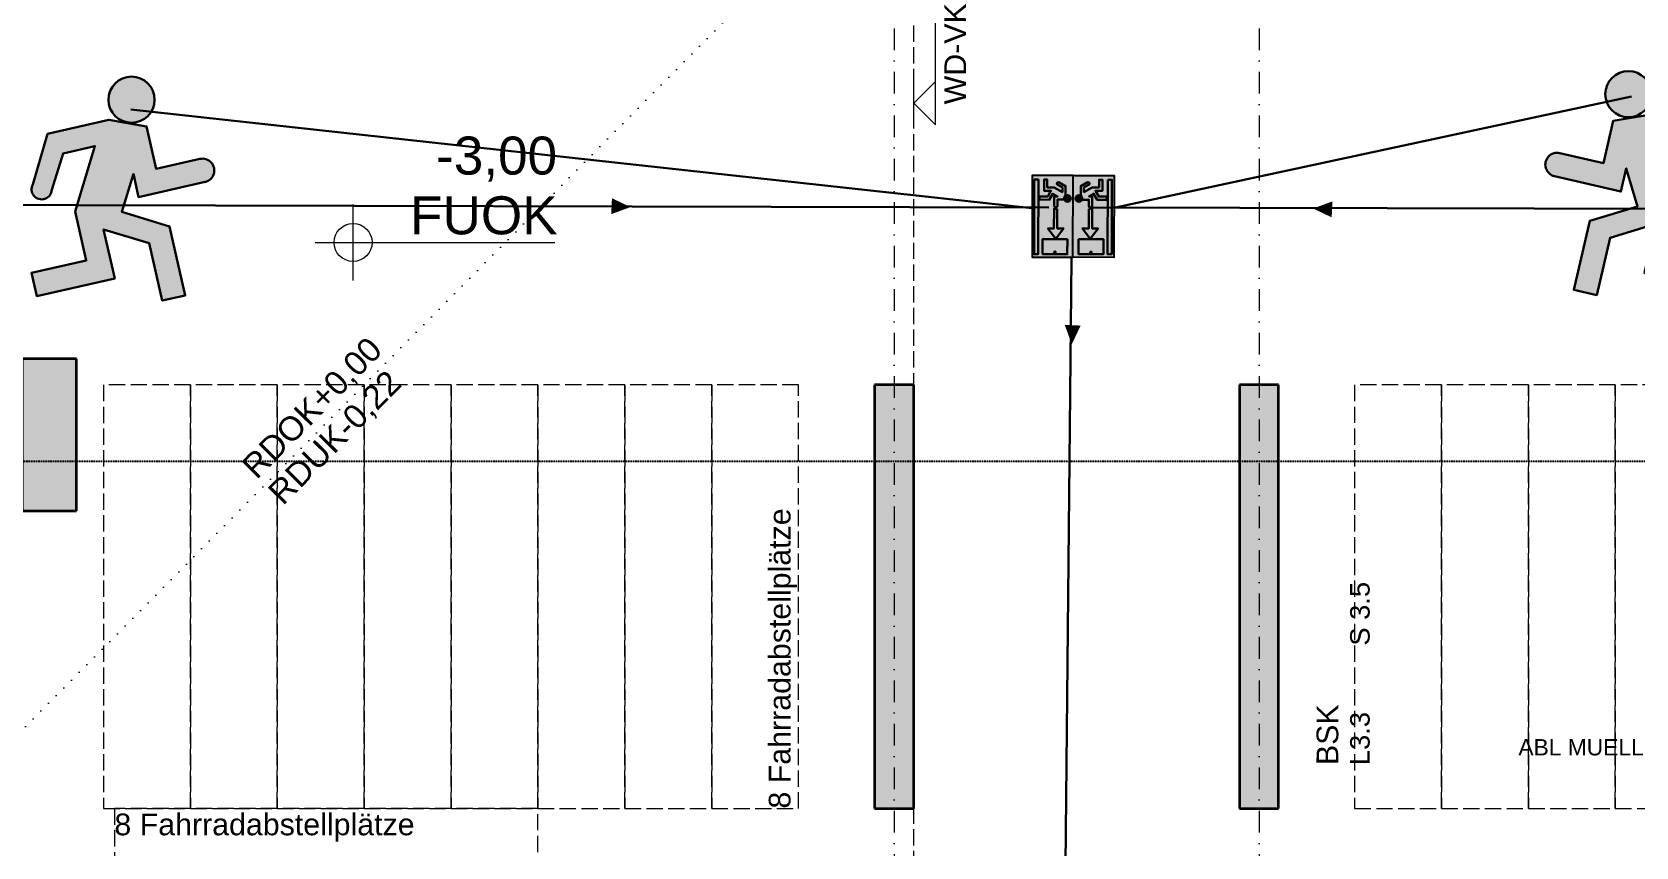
# Model space of a CAD drawing. Header units: millimetres. Extents: x 32522367 to 32638135, y 41424826 to 41540167.
# Drawn here: x 32613840 to 32621224, y 41459936 to 41463687 of the extents above; entities that cross this region are included whole.
import ezdxf
from ezdxf.enums import TextEntityAlignment as Align

# ---------------------------------------------------------------- set-up
doc = ezdxf.new("R2010")
doc.units = ezdxf.units.MM
for name, pattern in [('Punktlinie weit', [0.05, 0, -0.05]), ('Raster', [0.2, 0.1, -0.05, 0, -0.05]), ('Strichlinie eng', [0.1, 0.075, -0.025]), ('Strichlinie weit', [0.2, 0.15, -0.05])]:
    doc.linetypes.add(name, pattern=pattern)
for name, color, linetype in [('000 Achsraster Haupt', 251, 'Continuous'), ('120 Wand Innen tragend', 251, 'Continuous'), ('215 DVK darüber', 251, 'Continuous'), ('240 Unterdaemmung', 251, 'Continuous'), ('571 Fahrrad Stellplaetze', 251, 'Continuous'), ('811 Raum 2.Erschließung_ Nebenräume_Allg.räume_Technik', 251, 'Continuous'), ('951 Polierplan Hoehenkote', 251, 'Continuous'), ('955 Polierplan Beschriftung', 251, 'Continuous')]:
    doc.layers.add(name, color=color, linetype=linetype)
for name, color, linetype, lineweight in [('000 Achsraster Haupt_Stift_Nr__1', 251, 'Continuous', 13), ('120 Wand Innen tragend_Stift_Nr__24', 251, 'Continuous', 13), ('120 Wand Innen tragend_Stift_Nr__8', 251, 'Continuous', 35), ('215 DVK darüber_Stift_Nr__17', 251, 'Continuous', 18), ('240 Unterdaemmung_Stift_Nr__6', 251, 'Continuous', 13), ('571 Fahrrad Stellplaetze_Stift_Nr__1', 251, 'Continuous', 13), ('681 Fluchtlinien_Stift_Nr__10', 251, 'Continuous', 25), ('720 Haustechnik Installation_Stift_Nr__1', 251, 'Continuous', 13), ('915 Allgemein Beschriftung 1_Stift_Nr__1', 251, 'Continuous', 13), ('951 Polierplan Hoehenkote_Stift_Nr__1', 251, 'Continuous', 13), ('951 Polierplan Hoehenkote_Stift_Nr__109', 251, 'Continuous', 13), ('955 Polierplan Beschriftung_Stift_Nr__1', 251, 'Continuous', 13), ('956 Durchbruch Beschriftung_Stift_Nr__61', 251, 'Continuous', 25), ('970 Brandschutz Beschriftung.Texte_ Bemaßung_ Symbole_ Fluchtwege_Stift_Nr__101', 251, 'Continuous', 50)]:
    doc.layers.add(name, color=color, linetype=linetype, lineweight=lineweight)
doc.layers.add('E2_LEHR_MENSCH_NATIVE', color=112, linetype='Continuous', lineweight=35, true_color=0x20dd55)
doc.layers.add('E2_LEHR_WEG_B_INTERPRETATION', color=112, linetype='Continuous', lineweight=80, true_color=0x20dd55)
doc.layers.add('E_NACHRTECH', color=3, linetype='Continuous', true_color=0x00fa00)
doc.styles.add('ERSTELLTER_STIL_1', font='arial.ttf')

# ---------------------------------------------------------------- blocks, each defined once
blk = doc.blocks.new('Decke_41', base_point=(65.7298, -3.8396))
at = {"layer": '240 Unterdaemmung_Stift_Nr__6', "color": 7, "linetype": 'Strichlinie eng', "lineweight": 13, "flags": 128}
blk.add_lwpolyline([(73.2908, -6.0591), (75.9582, 3.0274), (75.7183, 3.0978), (75.662, 2.9059), (74.7025, 3.1876), (74.7588, 3.3795), (68.3972, 5.247), (65.7298, -3.8396), (72.0434, -5.693), (72.2353, -5.7493)], dxfattribs=at)
blk = doc.blocks.new('Wand_370', base_point=(74.8456, -0.7626))
at = {"layer": '120 Wand Innen tragend_Stift_Nr__24', "linetype": 'Continuous', "lineweight": 13}
blk.add_hatch(color=92, dxfattribs=at).paths.add_polyline_path([(74.6729, -0.7119), (74.1236, -2.583), (74.2963, -2.6337), (74.8456, -0.7626)])
at = {"layer": '120 Wand Innen tragend_Stift_Nr__8', "color": 7, "linetype": 'Continuous', "lineweight": 35, "flags": 128}
for points in [[(74.6729, -0.7119), (74.1236, -2.583)], [(74.8456, -0.7626), (74.6729, -0.7119)], [(74.2963, -2.6337), (74.8456, -0.7626)], [(74.1236, -2.583), (74.2963, -2.6337)]]:
    blk.add_lwpolyline(points, dxfattribs=at)
blk = doc.blocks.new('Wand_372', base_point=(76.4576, -1.2359))
at = {"layer": '120 Wand Innen tragend_Stift_Nr__24', "linetype": 'Continuous', "lineweight": 13}
blk.add_hatch(color=92, dxfattribs=at).paths.add_polyline_path([(76.2849, -1.1852), (75.7356, -3.0562), (75.9083, -3.1069), (76.4576, -1.2359)])
at = {"layer": '120 Wand Innen tragend_Stift_Nr__8', "color": 7, "linetype": 'Continuous', "lineweight": 35, "flags": 128}
for points in [[(76.2849, -1.1852), (75.7356, -3.0562)], [(75.9083, -3.1069), (76.4576, -1.2359)], [(76.4576, -1.2359), (76.2849, -1.1852)], [(75.7356, -3.0562), (75.9083, -3.1069)]]:
    blk.add_lwpolyline(points, dxfattribs=at)
blk = doc.blocks.new('Wand_525', base_point=(70.9833, -0.2333))
at = {"layer": '120 Wand Innen tragend_Stift_Nr__24', "linetype": 'Continuous', "lineweight": 13}
blk.add_hatch(color=92, dxfattribs=at).paths.add_polyline_path([(70.9833, -0.2333), (71.1805, 0.4383), (70.9406, 0.5088), (70.7434, -0.1629)])
at = {"layer": '120 Wand Innen tragend_Stift_Nr__8', "color": 7, "linetype": 'Continuous', "lineweight": 35, "flags": 128}
for points in [[(70.9406, 0.5088), (70.7434, -0.1629)], [(71.1805, 0.4383), (70.9406, 0.5088)], [(70.9833, -0.2333), (71.1805, 0.4383)], [(70.7434, -0.1629), (70.9833, -0.2333)]]:
    blk.add_lwpolyline(points, dxfattribs=at)
blk = doc.blocks.new('Fahrradstellplatz 50x200')
at = {"layer": '571 Fahrrad Stellplaetze_Stift_Nr__1', "color": 7, "linetype": 'Strichlinie eng', "lineweight": 13}
for p, q in [((0, 1.95), (0, 0)), ((0.4, 1.95), (0, 1.95)), ((0.4, 0), (0.4, 1.95)), ((0, 0), (0.4, 0))]:
    blk.add_line(p, q, dxfattribs=at)
blk = doc.blocks.new('Höhenbemaßung_158', base_point=(72.5538, 0.5939))
at = {"layer": '951 Polierplan Hoehenkote_Stift_Nr__1', "color": 7, "linetype": 'Continuous', "lineweight": 13}
for p, q in [((72.5045, 0.426), (72.6031, 0.7618)), ((72.3859, 0.6432), (73.4454, 0.3322))]:
    blk.add_line(p, q, dxfattribs=at)
blk.add_circle((72.5538, 0.5939), 0.0875, dxfattribs=at)
at = {"layer": '951 Polierplan Hoehenkote_Stift_Nr__109', "color": 7, "lineweight": 13, "char_height": 0.175, "attachment_point": 7, "rotation": 343.64, "style": 'ERSTELLTER_STIL_1'}
for s, insert in [('\\A1;{\\pql;\\fArial|b0|i0|c0|p0;\\W1.000000;-3,00}', (72.9994, 0.7549)), ('\\A1;{\\pql;\\fArial|b0|i0|c0|p0;\\W1.000000;FUOK}', (72.8156, 0.5535))]:
    blk.add_mtext(s, dxfattribs=dict(at, insert=insert))
blk = doc.blocks.new('Höhenbemaßung_198', base_point=(75.2109, 0.4819))
at = {"layer": '215 DVK darüber_Stift_Nr__17', "color": 190, "linetype": 'Continuous', "lineweight": 18, "true_color": 0x9900ff}
for p, q in [((75.3351, 0.5496), (75.4641, 0.9881)), ((75.1827, 0.3859), (75.2391, 0.5778)), ((75.3351, 0.5496), (75.2109, 0.4819)), ((75.2786, 0.3577), (75.3351, 0.5496)), ((75.2109, 0.4819), (75.2786, 0.3577))]:
    blk.add_line(p, q, dxfattribs=at)
at = {"layer": '215 DVK darüber_Stift_Nr__17', "color": 190, "lineweight": 18, "true_color": 0x9900ff, "insert": (75.4408, 0.4089), "char_height": 0.1, "attachment_point": 7, "rotation": 73.60614, "style": 'ERSTELLTER_STIL_1'}
blk.add_mtext('\\A1;{\\pql;\\fArial|b0|i0|c0|p0;\\W1.000000;WD-VK}', dxfattribs=at)
blk = doc.blocks.new('Etikett_328', base_point=(74.9906, -6.2331))
at = {"layer": '955 Polierplan Beschriftung_Stift_Nr__1', "color": 7, "linetype": 'Punktlinie weit', "lineweight": 13}
blk.add_line((65.3913, -3.9278), (77.6547, 2.8421), dxfattribs=at)
at = {"layer": '955 Polierplan Beschriftung_Stift_Nr__1', "color": 7, "lineweight": 13, "insert": (71.8415, -0.372), "char_height": 0.11, "attachment_point": 4, "rotation": 28.90037, "line_spacing_factor": 0.929581, "style": 'ERSTELLTER_STIL_1'}
blk.add_mtext('\\A1;{\\pql;\\fArial|b0|i0|c0|p0;\\W1.000000;RDOK\\fArial|b0|i0|c0|p0;\\W1.000000;+\\fArial|b0|i0|c0|p0;\\W1.000000;0,00\\fArial|b0|i0|c0|p0;\\W1.000000;\\A1{\\H.66x;\\S^  ;}\\fArial|b0|i0|c0|p0;\\W1.000000;\\fArial|b0|i0|c0|p0;\\W1.000000;\\P\\pql;\\fArial|b0|i0|c0|p0;\\W1.000000;RDUK\\fArial|b0|i0|c0|p0;\\W1.000000;\\fArial|b0|i0|c0|p0;\\W1.000000;-0,22\\fArial|b0|i0|c0|p0;\\W1.000000;\\A1{\\H.66x;\\S^  ;}\\fArial|b0|i0|c0|p0;\\W1.000000;\\fArial|b0|i0|c0|p0;\\W1.000000;}', dxfattribs=at)
blk = doc.blocks.new('Standard-Rastermarker_19')
at = {"layer": '000 Achsraster Haupt_Stift_Nr__1', "color": 7, "linetype": 'Raster', "lineweight": 13}
blk.add_line((1, 0), (50.0835, 0), dxfattribs=at)
at = {"layer": '000 Achsraster Haupt_Stift_Nr__1', "color": 7, "lineweight": 13, "style": 'ERSTELLTER_STIL_1'}
for tag, p in [('AC_MarkerText_1_0', (-0.3593, -0.0343)), ('AC_MarkerText_1_1', (51.2242, -0.0343))]:
    blk.add_attdef(tag, text='', height=0.15, rotation=90.00001, dxfattribs=at).set_placement(p, align=Align.TOP_CENTER)
blk = doc.blocks.new('9809550')
at = {"color": 18, "lineweight": 30, "true_color": 0x000000}
for points in [[(423921.7, 99168.8), (423956.8, 99168.8), (423956.8, 99202.9), (423984.5, 99214.5), (424033.7, 99214.5), (424053.8, 99178.3)], [(424040.2, 99170.9), (424025.2, 99196.7), (423999.7, 99196.8), (424026.2, 99150.3), (424026.2, 99110.9), (424070.2, 99110.9), (424070.2, 99092.3), (424007.5, 99092.3), (424007.5, 99131.7), (423975, 99113.1), (423975, 99067), (423956.5, 99067), (423956.5, 99122.4), (423990.5, 99141.9), (423975.1, 99168.8), (423975.1, 99150.2), (423921.7, 99150.3)]]:
    blk.add_lwpolyline(points, dxfattribs=at)
blk.add_circle((423963.6, 99225.9), 18.1, dxfattribs=at)
for centre, radius, start, end in [((423921.7, 99159.5), 9.27, 89.9849, 270.0151), ((424047.8, 99173.1), 7.96, 195.72991, 41.40047)]:
    blk.add_arc(centre, radius, start, end, dxfattribs=at)
blk = doc.blocks.new('RIVO_ARR_bothsided')
at = {"true_color": 0x56c81e}
h = blk.add_hatch(color=72, dxfattribs=at)
h.paths.add_polyline_path([(2486.81, 1596), (2486.81, 1587.17), (2504.48, 1587.17), (2504.48, 1596)])
h.paths.add_polyline_path([(2487.47, 1594.65), (2487.47, 1595.56), (2503.57, 1595.56), (2503.57, 1594.65)], flags=16)
h.paths.add_polyline_path([(2493.04, 1592.57), (2493.04, 1591.28), (2497.28, 1591.28), (2497.27, 1590.57), (2493.05, 1590.57), (2493.05, 1589.19), (2490.78, 1590.89)], flags=16)
h.paths.add_polyline_path([(2490.72, 1593.74), (2490.72, 1588.39), (2487.47, 1588.39), (2487.47, 1593.74)], flags=16)
h.paths.add_polyline_path([(2487.65, 1591.06, -1), (2488.03, 1591.06, -1)], flags=0)
h.paths.add_polyline_path([(2500.35, 1591.25), (2500.53, 1591.57), (2499.24, 1592.31), (2499.24, 1594.42), (2499.94, 1594.42), (2499.94, 1592.66), (2501.18, 1591.95), (2501.18, 1593.45), (2503.57, 1593.45), (2503.57, 1592.75), (2501.89, 1592.75), (2501.89, 1591.24), (2500.88, 1589.47), (2501.85, 1589.48), (2502.43, 1590.46, -1.008523), (2503.01, 1590.29), (2502.18, 1588.8), (2500.3, 1588.8), (2499.77, 1589, -0.302406), (2500.2, 1588.36, -1), (2498.82, 1588.36, -0.535619), (2499.77, 1589), (2499.25, 1589.24), (2499.25, 1590.54), (2497.91, 1590.54, -0.998804), (2497.91, 1591.24)], flags=16)
at = {"true_color": 0xffffff}
for points in [[(2503.57, 1594.65), (2503.57, 1595.56), (2487.47, 1595.56), (2487.47, 1594.65)], [(2490.72, 1593.74), (2487.47, 1593.74), (2487.47, 1588.39), (2490.72, 1588.39)], [(2499.95, 1590.54), (2499.95, 1591.25), (2497.91, 1591.24, 0.998804), (2497.91, 1590.54), (2499.25, 1590.54), (2499.25, 1589.24), (2500.3, 1588.8), (2502.18, 1588.8), (2503.01, 1590.29, 1.008523), (2502.43, 1590.46), (2501.85, 1589.48), (2500.88, 1589.47), (2501.89, 1591.24), (2501.89, 1592.75), (2503.57, 1592.75), (2503.57, 1593.45), (2501.18, 1593.45), (2501.18, 1591.95), (2499.94, 1592.66), (2499.94, 1594.42), (2499.24, 1594.42), (2499.24, 1592.31), (2500.53, 1591.57)], [(2487.65, 1591.06, 1), (2488.03, 1591.06, 1)], [(2493.04, 1591.28), (2493.04, 1592.57), (2490.78, 1590.89), (2493.05, 1589.19), (2493.05, 1590.57), (2497.27, 1590.57), (2497.28, 1591.28)], [(2487.47, 1580.6), (2490.72, 1580.6), (2490.72, 1585.95), (2487.47, 1585.95)], [(2500.2, 1588.36, 1), (2498.82, 1588.36, 1)], [(2498.82, 1585.94, 1), (2500.2, 1585.94, 1)], [(2487.65, 1583.29, 1), (2488.03, 1583.29, 1)], [(2493.04, 1583.07), (2497.28, 1583.07), (2497.27, 1583.77), (2493.05, 1583.77), (2493.05, 1585.15), (2490.78, 1583.45), (2493.04, 1581.77)], [(2500.88, 1584.83), (2501.85, 1584.82), (2502.5, 1583.71, 0.97219), (2502.94, 1584.13), (2502.18, 1585.5), (2500.3, 1585.5), (2499.25, 1585.06), (2499.25, 1583.76), (2497.91, 1583.76, 1), (2497.91, 1583.06), (2499.95, 1583.05), (2499.95, 1583.76), (2500.53, 1582.74), (2499.24, 1582), (2499.24, 1579.88), (2499.94, 1579.88), (2499.94, 1581.64), (2501.18, 1582.35), (2501.18, 1580.85), (2503.57, 1580.85), (2503.57, 1581.56), (2501.89, 1581.56), (2501.89, 1583.06)], [(2503.57, 1578.78), (2503.57, 1579.69), (2487.47, 1579.69), (2487.47, 1578.78)]]:
    blk.add_hatch(color=7, dxfattribs=at).paths.add_polyline_path(points)
at = {"true_color": 0x56c81e}
h = blk.add_hatch(color=72, dxfattribs=at)
h.paths.add_polyline_path([(2486.81, 1587.17), (2486.81, 1578.34), (2504.48, 1578.34), (2504.48, 1587.17)])
h.paths.add_polyline_path([(2497.27, 1583.77), (2497.28, 1583.07), (2493.04, 1583.07), (2493.04, 1581.77), (2490.78, 1583.45), (2493.05, 1585.15), (2493.05, 1583.77)], flags=16)
h.paths.add_polyline_path([(2499.25, 1583.76), (2499.25, 1585.06), (2499.77, 1585.3, -0.535619), (2498.82, 1585.94, -1), (2500.2, 1585.94, -0.302406), (2499.77, 1585.3), (2500.3, 1585.5), (2502.18, 1585.5), (2502.94, 1584.13, -0.97219), (2502.5, 1583.71), (2501.85, 1584.82), (2500.88, 1584.83), (2501.89, 1583.06), (2501.89, 1581.56), (2503.57, 1581.56), (2503.57, 1580.85), (2501.18, 1580.85), (2501.18, 1582.35), (2499.94, 1581.64), (2499.94, 1579.88), (2499.24, 1579.88), (2499.24, 1582), (2500.53, 1582.74), (2499.95, 1583.76), (2499.95, 1583.05), (2497.91, 1583.06, -1), (2497.91, 1583.76)], flags=16)
h.paths.add_polyline_path([(2490.72, 1580.6), (2487.47, 1580.6), (2487.47, 1585.95), (2490.72, 1585.95)], flags=16)
h.paths.add_polyline_path([(2503.57, 1579.69), (2503.57, 1578.78), (2487.47, 1578.78), (2487.47, 1579.69)], flags=16)
for points in [[(2486.81, 1587.17), (2504.48, 1587.17), (2504.48, 1596), (2486.81, 1596)], [(2486.81, 1587.17), (2504.48, 1587.17), (2504.48, 1578.34), (2486.81, 1578.34)]]:
    blk.add_lwpolyline(points, close=True)
at = {"color": 18, "lineweight": 30, "true_color": 0x000000}
for points in [[(2503.57, 1594.65), (2487.47, 1594.65), (2487.47, 1595.56), (2503.57, 1595.56)], [(2490.72, 1588.39), (2487.47, 1588.39), (2487.47, 1593.74), (2490.72, 1593.74)], [(2490.72, 1585.95), (2487.47, 1585.95), (2487.47, 1580.6), (2490.72, 1580.6)], [(2503.57, 1579.69), (2487.47, 1579.69), (2487.47, 1578.78), (2503.57, 1578.78)]]:
    blk.add_lwpolyline(points, close=True, dxfattribs=at)
for points in [[(2497.27, 1590.57), (2493.05, 1590.57), (2493.05, 1589.19), (2490.78, 1590.89), (2493.04, 1592.57), (2493.04, 1591.28), (2497.28, 1591.28), (2497.27, 1590.57)], [(2497.27, 1583.77), (2493.05, 1583.77), (2493.05, 1585.15), (2490.78, 1583.45), (2493.04, 1581.77), (2493.04, 1583.07), (2497.28, 1583.07), (2497.27, 1583.77)]]:
    blk.add_lwpolyline(points, dxfattribs=at)
for centre in [(2487.84, 1591.06), (2487.84, 1583.29)]:
    blk.add_circle(centre, 0.19, dxfattribs=at)
at = {"xscale": -0.0381026673526157, "yscale": 0.0381026673526157, "zscale": 0.0381026673526157, "rotation": 180}
blk.add_blockref('9809550', (-13654.64, 5369.13), dxfattribs=at)
at = {"xscale": 0.0381026673526157, "yscale": 0.0381026673526157, "zscale": 0.0381026673526157}
blk.add_blockref('9809550', (-13654.64, -2194.83), dxfattribs=at)
blk = doc.blocks.new('98095500')
at = {"color": 18, "lineweight": 30, "true_color": 0x000000}
for points in [[(423921.7, 99168.8), (423956.8, 99168.8), (423956.8, 99202.9), (423984.5, 99214.5), (424033.7, 99214.5), (424053.8, 99178.3)], [(424040.2, 99170.9), (424025.2, 99196.7), (423999.7, 99196.8), (424026.2, 99150.3), (424026.2, 99110.9), (424070.2, 99110.9), (424070.2, 99092.3), (424007.5, 99092.3), (424007.5, 99131.7), (423975, 99113.1), (423975, 99067), (423956.5, 99067), (423956.5, 99122.4), (423990.5, 99141.9), (423975.1, 99168.8), (423975.1, 99150.2), (423921.7, 99150.3)]]:
    blk.add_lwpolyline(points, dxfattribs=at)
blk.add_circle((423963.6, 99225.9), 18.1, dxfattribs=at)
for centre, radius, start, end in [((424047.8, 99173.1), 7.96, 195.7299, 41.4005), ((423921.7, 99159.5), 9.27, 89.9849, 270.0151)]:
    blk.add_arc(centre, radius, start, end, dxfattribs=at)
blk = doc.blocks.new('750298750')
h = blk.add_hatch(color=3)
h.paths.add_polyline_path([(426943.6, 99576.9), (426968.1, 99576.8), (426982.5, 99552, 1.25347), (426995.6, 99559.2), (426976.3, 99594), (426929, 99594), (426902.3, 99582.8), (426902.3, 99550), (426868.6, 99550, 1), (426868.6, 99532.2), (426919.9, 99532.1), (426919.9, 99550), (426934.8, 99524.1), (426902.1, 99505.4), (426902.1, 99452.1), (426919.8, 99452.1), (426919.8, 99496.4), (426951.1, 99514.3), (426951.1, 99476.4), (427011.4, 99476.4), (427011.4, 99494.3), (426969.1, 99494.3), (426969.1, 99532.2)])
h.paths.add_polyline_path([(426891.5, 99604.9, 1), (426926.3, 99604.9, 1)])
at = {"xscale": 0.9619413167778113, "yscale": 0.9619413167778113, "zscale": 0.9619413167778113}
blk.add_blockref('98095500', (19080.8, 4155.4), dxfattribs=at)
blk = doc.blocks.new('E2_MOL_LEHRPERSON_ZENTRIERT')
blk.add_blockref('750298750', (-426935.5, -99537.2))

msp = doc.modelspace()

# ---------------------------------------------------------------- linework, layer by layer
at = {"layer": '681 Fluchtlinien_Stift_Nr__10', "color": 1, "linetype": 'Strichlinie weit', "lineweight": 25}
msp.add_lwpolyline([(32607781.152, 41461712.73), (32627781.152, 41461712.831)], dxfattribs=at)
msp.add_lwpolyline([(32607781.152, 41461712.73), (32627781.152, 41461712.831)], dxfattribs=at)
at = {"layer": '811 Raum 2.Erschließung_ Nebenräume_Allg.räume_Technik', "color": 40, "linetype": 'Continuous', "lineweight": 0, "true_color": 0xffd933, "flags": 128}
for points in [[(32613793.759, 41462182.76), (32614043.759, 41462182.762), (32614043.762, 41461482.762), (32613793.762, 41461482.76)], [(32617898.773, 41460112.781), (32617718.773, 41460112.78), (32617718.764, 41462062.78), (32617898.764, 41462062.781)], [(32619578.774, 41460112.79), (32619398.774, 41460112.789), (32619398.765, 41462062.788), (32619578.765, 41462062.789)]]:
    msp.add_lwpolyline(points, close=True, dxfattribs=at)
at = {"layer": 'E2_LEHR_WEG_B_INTERPRETATION', "color": 112, "true_color": 0x20dd55}
for points in [[(32616595.135, 41462881.822), (32616506.207, 41462849.137), (32616509.538, 41462922.437)], [(32619737.466, 41462875.264), (32619826.394, 41462907.949), (32619823.063, 41462834.648)], [(32618626.612, 41462250.578), (32618593.927, 41462339.506), (32618667.227, 41462336.175)]]:
    msp.add_solid(points, dxfattribs=at)
at = {"layer": 'E_NACHRTECH', "color": 4, "lineweight": 30}
for points in [[(32621203.798, 41463391.568), (32618828.428, 41462880.429)], [(32614294.649, 41463330.939), (32618443.315, 41462876.283)]]:
    msp.add_lwpolyline(points, dxfattribs=at)
at = {"layer": 'E_NACHRTECH', "color": 3, "lineweight": 30}
for points in [[(32613404.25, 41462891.756), (32618520.839, 41462880.049)], [(32618724.014, 41462879.794), (32624142.094, 41462867.396)], [(32618625.75, 41462645.64), (32618566.192, 41456748.691)]]:
    msp.add_lwpolyline(points, dxfattribs=at)

# ---------------------------------------------------------------- block references
at = {"xscale": 21.32666990858169, "yscale": 21.32666990858169, "zscale": 21.32666990858169, "rotation": 89.86889805488649}
msp.add_blockref('RIVO_ARR_bothsided', (32652359.473, 41409537.916), dxfattribs=at)
at = {"layer": '000 Achsraster Haupt', "color": 7, "linetype": 'Continuous', "lineweight": 18, "xscale": 999.9999999999995, "yscale": 999.9999999999995, "zscale": 999.9999999999995, "rotation": 270.0002901272617}
for p in [(32617808.662, 41481712.782), (32619488.662, 41481712.79)]:
    msp.add_blockref('Standard-Rastermarker_19', p, dxfattribs=at)
at = {"layer": '120 Wand Innen tragend', "color": 7, "lineweight": 35, "xscale": 1000, "yscale": 1000, "zscale": 1000, "rotation": 16.36019999999994}
for name, p in [('Wand_525', (32614043.762, 41461482.762)), ('Wand_370', (32617898.764, 41462062.781)), ('Wand_372', (32619578.765, 41462062.789))]:
    msp.add_blockref(name, p, dxfattribs=at)
at = {"layer": '215 DVK darüber', "color": 190, "lineweight": 18, "true_color": 0x9900ff, "xscale": 1000, "yscale": 1000, "zscale": 1000, "rotation": 16.36019999999994}
msp.add_blockref('Höhenbemaßung_198', (32617898.756, 41463359.815), dxfattribs=at)
at = {"layer": '240 Unterdaemmung', "color": 7, "linetype": 'Strichlinie eng', "lineweight": 13, "xscale": 1000, "yscale": 1000, "zscale": 1000, "rotation": 16.36019999999994}
msp.add_blockref('Decke_41', (32610018.786, 41456542.741), dxfattribs=at)
at = {"layer": '571 Fahrrad Stellplaetze', "color": 7, "linetype": 'Continuous', "lineweight": 13}
for p, xscale, yscale, zscale, rotation in [((32614568.764, 41462062.764), 1000, 1000, 1000, 180.0002892116949), ((32614968.764, 41462062.766), 1000, 1000, 1000, 180.0002892116949), ((32615368.764, 41462062.768), 1000, 1000, 1000, 180.0002892116949), ((32615768.764, 41462062.77), 1000, 1000, 1000, 180.0002892116949), ((32616168.764, 41462062.772), 1000, 1000, 1000, 180.0002892116949), ((32616568.764, 41462062.774), 1000, 1000, 1000, 180.0002892116949), ((32616968.764, 41462062.776), 1000, 1000, 1000, 180.0002892116949), ((32617368.764, 41462062.778), 1000, 1000, 1000, 180.0002892116949), ((32620328.76, 41462062.793), 1000, 1000, 1000, 180.0002892116949), ((32620728.76, 41462062.795), 1000, 1000, 1000, 180.0002892116949), ((32621128.76, 41462062.797), 1000, 1000, 1000, 180.0002892116949), ((32621528.76, 41462062.799), 1000, 1000, 1000, 180.0002892116949), ((32614218.774, 41460112.762), 999.9999999999995, 999.9999999999995, 999.9999999999995, 270.0002935152813)]:
    msp.add_blockref('Fahrradstellplatz 50x200', p, dxfattribs=dict(at, xscale=xscale, yscale=yscale, zscale=zscale, rotation=rotation))
at = {"layer": '951 Polierplan Hoehenkote', "color": 7, "lineweight": 13, "xscale": 1000, "yscale": 1000, "zscale": 1000, "rotation": 16.36019999999994}
msp.add_blockref('Höhenbemaßung_158', (32615317.703, 41462718.862), dxfattribs=at)
at = {"layer": '955 Polierplan Beschriftung', "color": 7, "linetype": 'Continuous', "lineweight": 13, "xscale": 1000, "yscale": 1000, "zscale": 1000, "rotation": 16.36019999999994}
msp.add_blockref('Etikett_328', (32619578.787, 41456854.721), dxfattribs=at)
at = {"layer": 'E2_LEHR_MENSCH_NATIVE', "color": 112, "true_color": 0x20dd55, "yscale": 6.107755025382398}
for p, xscale, rotation in [((32614231.052, 41462936.982), -6.107755025382398, 12.80549460132921), ((32621253.822, 41462962.036), 6.107755025382398, 346.9323015123296)]:
    msp.add_blockref('E2_MOL_LEHRPERSON_ZENTRIERT', p, dxfattribs=dict(at, xscale=xscale, rotation=rotation))

# ---------------------------------------------------------------- texts
at = {"layer": '720 Haustechnik Installation_Stift_Nr__1', "color": 7, "linetype": 'Continuous', "lineweight": 13, "insert": (32620682.745, 41460432.595), "char_height": 75, "attachment_point": 1, "rotation": 0.0002978, "style": 'ERSTELLTER_STIL_1'}
msp.add_mtext('\\A1;{\\pql;\\fArial|b0|i0|c0|p0;\\W1.000000;ABL MUELL}', dxfattribs=at)
at = {"layer": '915 Allgemein Beschriftung 1_Stift_Nr__1', "color": 7, "linetype": 'Continuous', "lineweight": 13, "char_height": 100, "style": 'ERSTELLTER_STIL_1'}
for insert, attachment_point, rotation in [((32617361.743, 41460112.778), 7, 90.0002892), ((32614218.774, 41460089.905), 1, 0.0002892)]:
    msp.add_mtext('\\A1;{\\pql;\\fArial|b0|i0|c0|p0;\\W1.000000;8\\fArial|b0|i0|c0|p0;\\W1.000000; Fahrradabstellplätze}', dxfattribs=dict(at, insert=insert, attachment_point=attachment_point, rotation=rotation))
at = {"layer": '956 Durchbruch Beschriftung_Stift_Nr__61', "color": 5, "linetype": 'Continuous', "lineweight": 25, "char_height": 90, "attachment_point": 1, "style": 'ERSTELLTER_STIL_1'}
for s, insert, rotation in [('\\A1;{\\pql;\\fArial|b0|i0|c0|p0;\\W1.000000;S 3.5}', (32619907.91, 41460862.791), 90.0002901), ('\\A1;{\\pql;\\fArial|b0|i0|c0|p0;\\W1.000000;L3.3 }', (32619907.913, 41460312.791), 90.0002935)]:
    msp.add_mtext(s, dxfattribs=dict(at, insert=insert, rotation=rotation))
at = {"layer": '970 Brandschutz Beschriftung.Texte_ Bemaßung_ Symbole_ Fluchtwege_Stift_Nr__101', "color": 1, "linetype": 'Continuous', "lineweight": 50, "true_color": 0xf50000, "insert": (32619753.055, 41460313.217), "char_height": 100, "attachment_point": 1, "rotation": 89.8181125, "style": 'ERSTELLTER_STIL_1'}
msp.add_mtext('\\A1;{\\pql;\\fArial|b0|i0|c0|p0;\\W1.000000;BSK}', dxfattribs=at)

doc.saveas('drawing.dxf')
